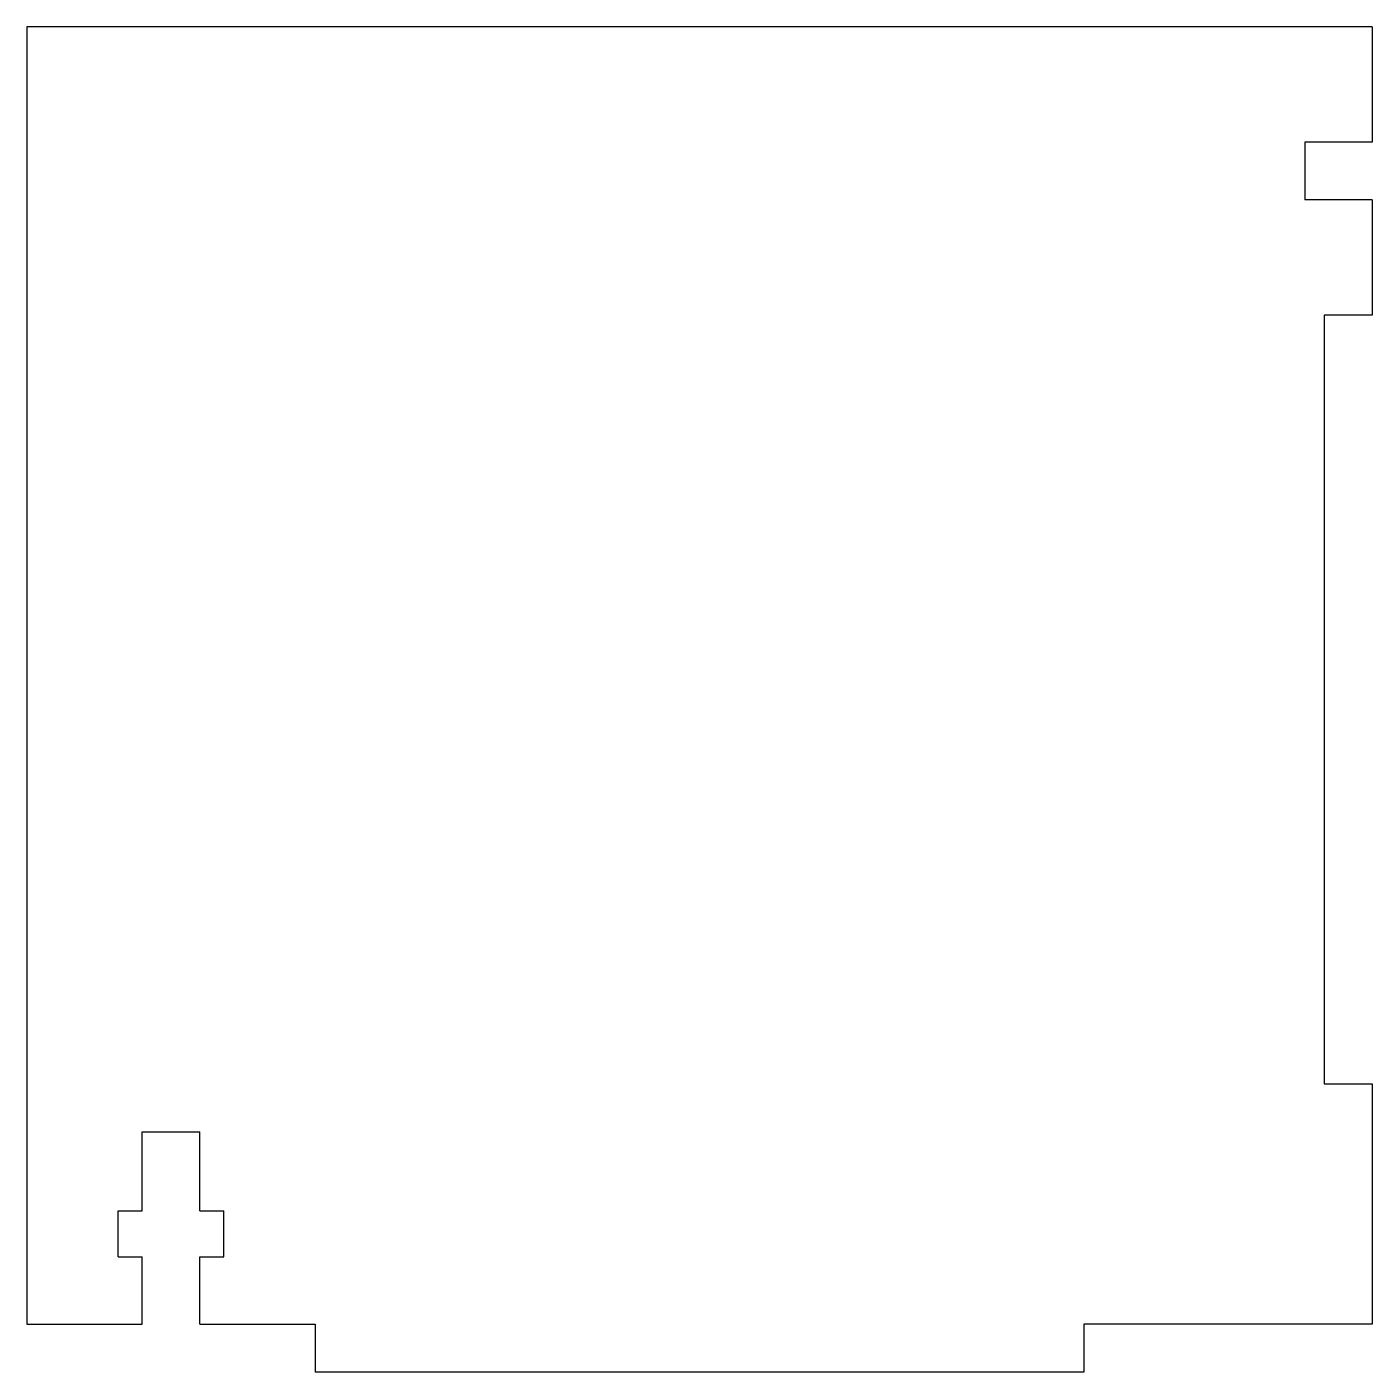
# Model space of a CAD drawing. Extents: x -35 to 35, y -35 to 35.
import ezdxf

# ---------------------------------------------------------------- set-up
doc = ezdxf.new("R2010")
doc.units = 0
doc.header["$MEASUREMENT"] = 0
doc.layers.add('VISIBLE', color=7, linetype='CONTINUOUS')

msp = doc.modelspace()

# ---------------------------------------------------------------- linework, layer by layer
at = {"layer": 'VISIBLE'}
for p, q in [((35, 35, 2.5), (-35, 35, 2.5)), ((-35, 35, 2.5), (-35, -32.5, 2.5)), ((35, 35, 2.5), (35, 29, 2.5)), ((31.5, 29, 2.5), (31.5, 26, 2.5)), ((35, 29, 2.5), (31.5, 29, 2.5)), ((35, 26, 2.5), (31.5, 26, 2.5)), ((35, 26, 2.5), (35, 20, 2.5)), ((32.5, 20, 2.5), (32.5, -20, 2.5)), ((35, 20, 2.5), (32.5, 20, 2.5)), ((32.5, -20, 2.5), (35, -20, 2.5)), ((35, -20, 2.5), (35, -32.5, 2.5)), ((-29, -26.6, 2.5), (-29, -22.5, 2.5)), ((-29, -22.5, 2.5), (-26, -22.5, 2.5)), ((-26, -26.6, 2.5), (-26, -22.5, 2.5)), ((-30.25, -29, 2.5), (-30.25, -26.6, 2.5)), ((-30.25, -26.6, 2.5), (-29, -26.6, 2.5)), ((-26, -26.6, 2.5), (-24.75, -26.6, 2.5)), ((-24.75, -29, 2.5), (-24.75, -26.6, 2.5)), ((-30.25, -29, 2.5), (-29, -29, 2.5)), ((-29, -32.5, 2.5), (-29, -29, 2.5)), ((-26, -29, 2.5), (-24.75, -29, 2.5)), ((-26, -32.5, 2.5), (-26, -29, 2.5)), ((-35, -32.5, 2.5), (-29, -32.5, 2.5)), ((-26, -32.5, 2.5), (-20, -32.5, 2.5)), ((-20, -32.5, 2.5), (-20, -35, 2.5)), ((20, -32.5, 2.5), (20, -35, 2.5)), ((35, -32.5, 2.5), (20, -32.5, 2.5)), ((20, -35, 2.5), (-20, -35, 2.5))]:
    msp.add_line(p, q, dxfattribs=at)

doc.saveas('drawing.dxf')
